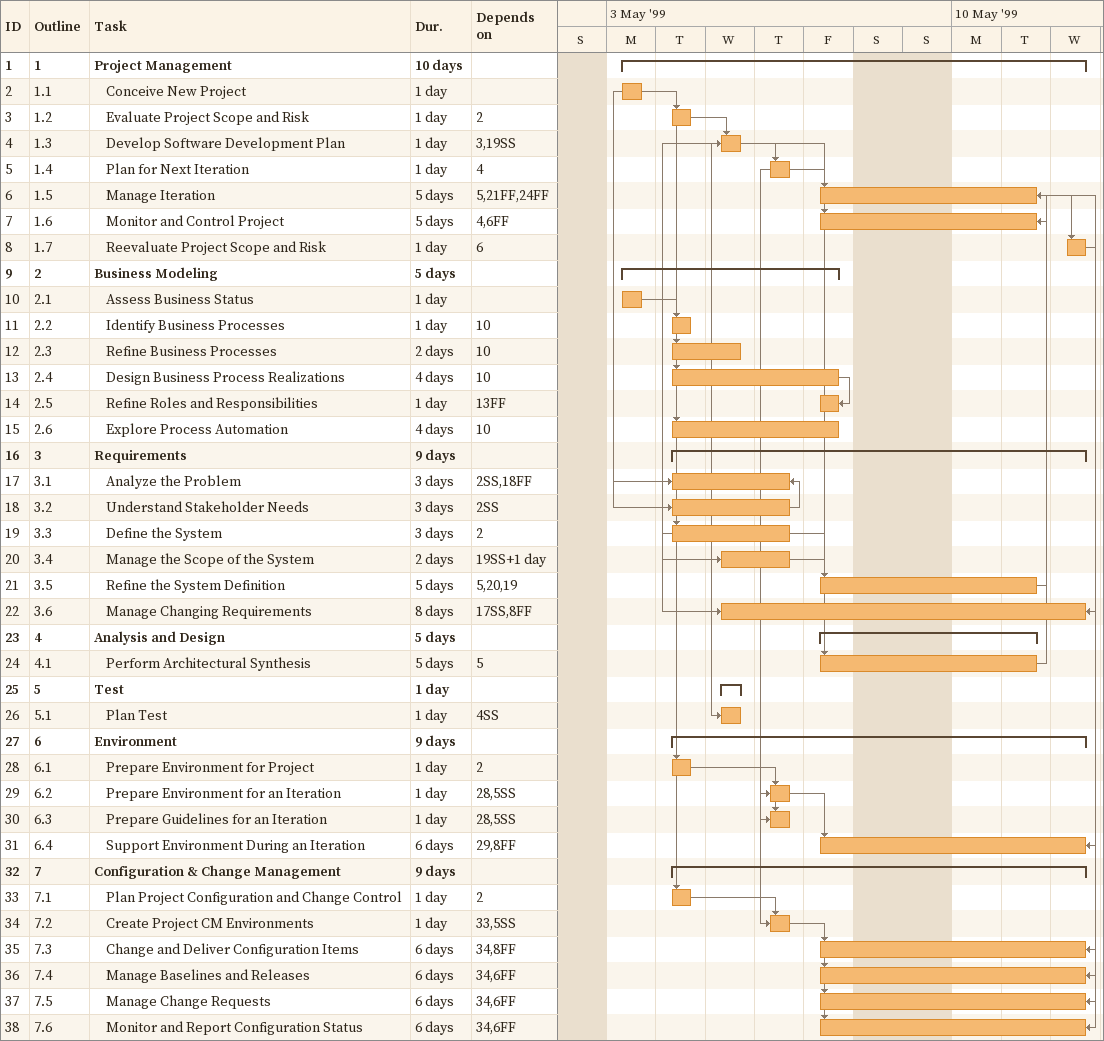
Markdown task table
| ID | WBS | Task | Duration | Start | Finish | Predecessors |
|---|---|---|---|---|---|---|
| 1 | 1 | **Project Management** | 10d | 1999-05-03 | 1999-05-12 |  |
| 2 | 1.1 | Conceive New Project | 1d | 1999-05-03 | 1999-05-03 |  |
| 3 | 1.2 | Evaluate Project Scope and Risk | 1d | 1999-05-04 | 1999-05-04 | 2 |
| 4 | 1.3 | Develop Software Development Plan | 1d | 1999-05-05 | 1999-05-05 | 3, 19SS |
| 5 | 1.4 | Plan for Next Iteration | 1d | 1999-05-06 | 1999-05-06 | 4 |
| 6 | 1.5 | Manage Iteration | 5d | 1999-05-07 | 1999-05-11 | 5, 21FF, 24FF |
| 7 | 1.6 | Monitor and Control Project | 5d | 1999-05-07 | 1999-05-11 | 4, 6FF |
| 8 | 1.7 | Reevaluate Project Scope and Risk | 1d | 1999-05-12 | 1999-05-12 | 6 |
| 9 | 2 | **Business Modeling** | 5d | 1999-05-03 | 1999-05-07 |  |
| 10 | 2.1 | Assess Business Status | 1d | 1999-05-03 | 1999-05-03 |  |
| 11 | 2.2 | Identify Business Processes | 1d | 1999-05-04 | 1999-05-04 | 10 |
| 12 | 2.3 | Refine Business Processes | 2d | 1999-05-04 | 1999-05-05 | 10 |
| 13 | 2.4 | Design Business Process Realizations | 4d | 1999-05-04 | 1999-05-07 | 10 |
| 14 | 2.5 | Refine Roles and Responsibilities | 1d | 1999-05-07 | 1999-05-07 | 13FF |
| 15 | 2.6 | Explore Process Automation | 4d | 1999-05-04 | 1999-05-07 | 10 |
| 16 | 3 | **Requirements** | 9d | 1999-05-04 | 1999-05-12 |  |
| 17 | 3.1 | Analyze the Problem | 3d | 1999-05-04 | 1999-05-06 | 2SS, 18FF |
| 18 | 3.2 | Understand Stakeholder Needs | 3d | 1999-05-04 | 1999-05-06 | 2SS |
| 19 | 3.3 | Define the System | 3d | 1999-05-04 | 1999-05-06 | 2 |
| 20 | 3.4 | Manage the Scope of the System | 2d | 1999-05-05 | 1999-05-06 | 19SS+1d |
| 21 | 3.5 | Refine the System Definition | 5d | 1999-05-07 | 1999-05-11 | 5, 20, 19 |
| 22 | 3.6 | Manage Changing Requirements | 8d | 1999-05-05 | 1999-05-12 | 17SS, 8FF |
| 23 | 4 | **Analysis and Design** | 5d | 1999-05-07 | 1999-05-11 |  |
| 24 | 4.1 | Perform Architectural Synthesis | 5d | 1999-05-07 | 1999-05-11 | 5 |
| 25 | 5 | **Test** | 1d | 1999-05-05 | 1999-05-05 |  |
| 26 | 5.1 | Plan Test | 1d | 1999-05-05 | 1999-05-05 | 4SS |
| 27 | 6 | **Environment** | 9d | 1999-05-04 | 1999-05-12 |  |
| 28 | 6.1 | Prepare Environment for Project | 1d | 1999-05-04 | 1999-05-04 | 2 |
| 29 | 6.2 | Prepare Environment for an Iteration | 1d | 1999-05-06 | 1999-05-06 | 28, 5SS |
| 30 | 6.3 | Prepare Guidelines for an Iteration | 1d | 1999-05-06 | 1999-05-06 | 28, 5SS |
| 31 | 6.4 | Support Environment During an Iteration | 6d | 1999-05-07 | 1999-05-12 | 29, 8FF |
| 32 | 7 | **Configuration & Change Management** | 9d | 1999-05-04 | 1999-05-12 |  |
| 33 | 7.1 | Plan Project Configuration and Change Control | 1d | 1999-05-04 | 1999-05-04 | 2 |
| 34 | 7.2 | Create Project CM Environments | 1d | 1999-05-06 | 1999-05-06 | 33, 5SS |
| 35 | 7.3 | Change and Deliver Configuration Items | 6d | 1999-05-07 | 1999-05-12 | 34, 8FF |
| 36 | 7.4 | Manage Baselines and Releases | 6d | 1999-05-07 | 1999-05-12 | 34, 6FF |
| 37 | 7.5 | Manage Change Requests | 6d | 1999-05-07 | 1999-05-12 | 34, 6FF |
| 38 | 7.6 | Monitor and Report Configuration Status | 6d | 1999-05-07 | 1999-05-12 | 34, 6FF |
